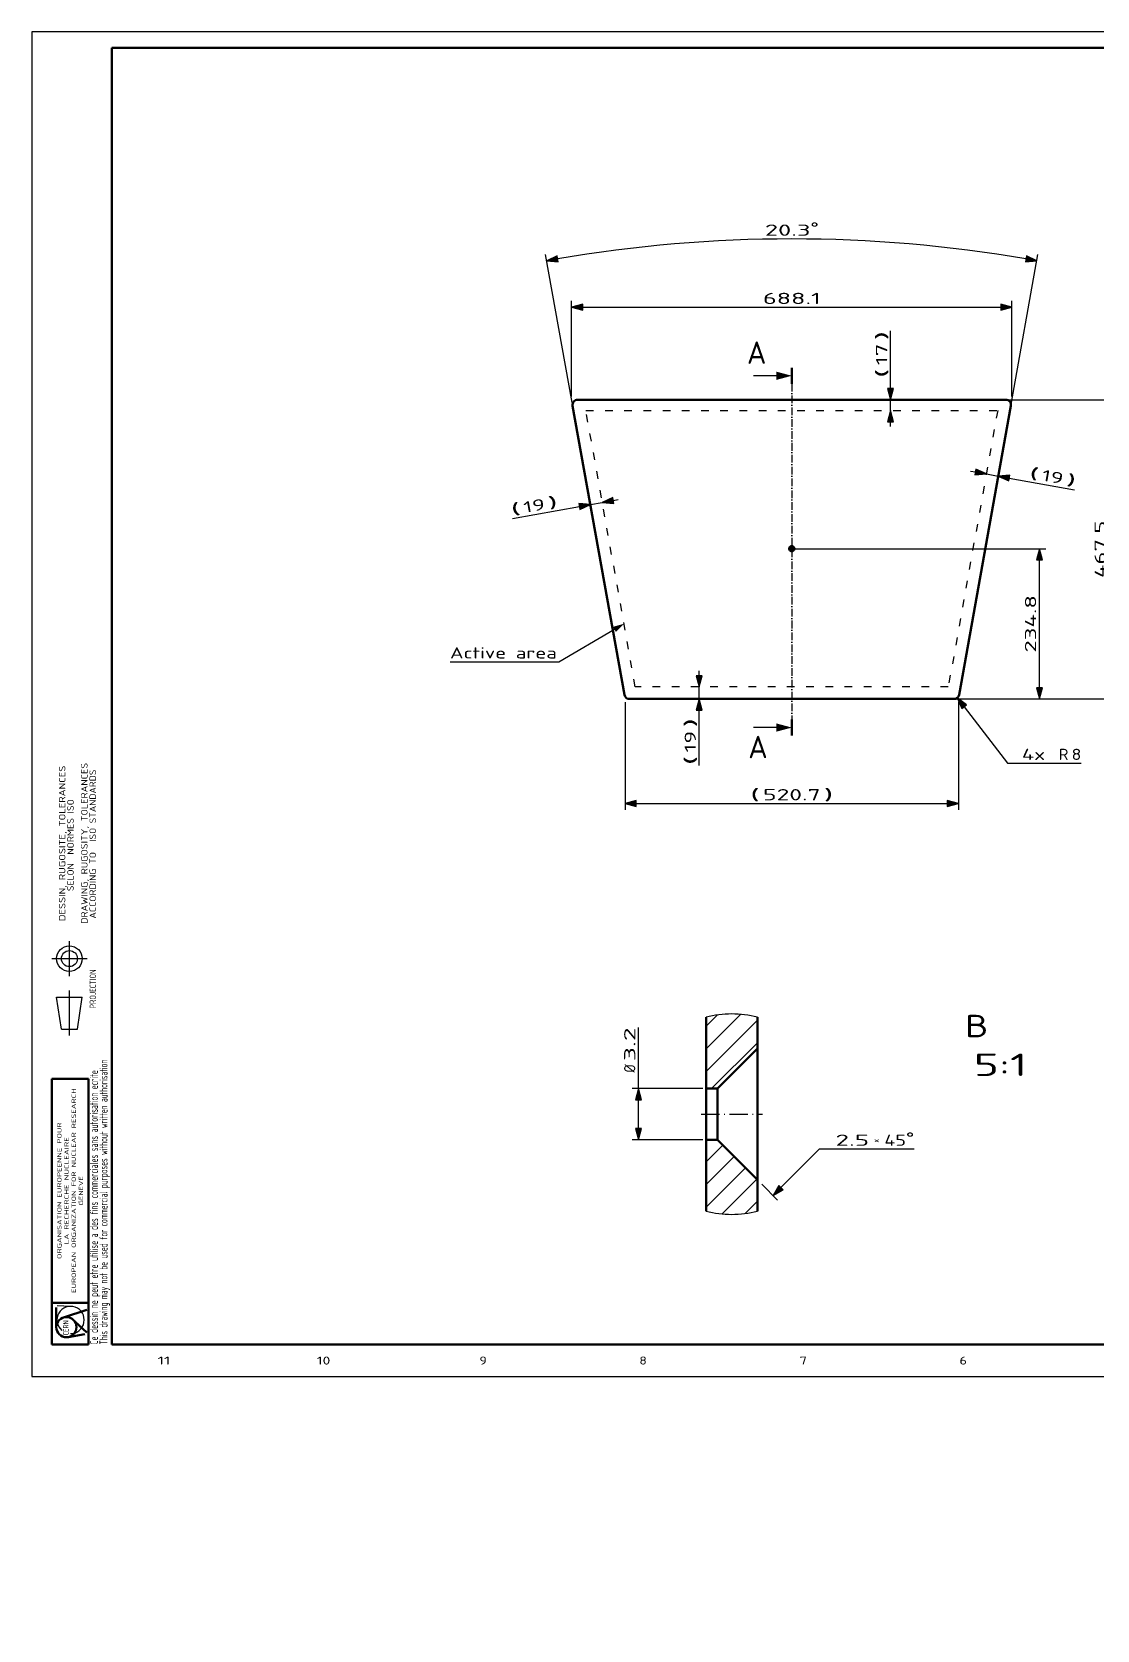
# Model space of a CAD drawing. Extents: x 0 to 594, y -79 to 420.
# Drawn here: x 0 to 332.8, y -79.2 to 420 of the extents above; entities that cross this region are included whole.
import ezdxf
from ezdxf.enums import TextEntityAlignment as Align

# ---------------------------------------------------------------- set-up
doc = ezdxf.new("R2010")
doc.units = 0
doc.linetypes.add('DASHDOT', pattern=[18.5, 12, -3, 0.5, -3])
doc.linetypes.add('DASHSPACE', pattern=[30, 12, -18])
doc.layers.get('0').update_dxf_attribs({"lineweight": 13})
doc.styles.get("Standard").update_dxf_attribs({"font": 'isocp.shx'})
doc.dimstyles.get("Standard").update_dxf_attribs({"dimtxt": 2.5, "dimasz": 2.5, "dimexe": 1.25, "dimexo": 0.625, "dimtad": 1, "dimtxsty": 'STANDARD', "dimcen": 2.5, "dimadec": 0, "dimazin": 0, "dimtfac": 1, "dimtmove": 0, "dimatfit": 0, "dimfxl": 1, "dimarcsym": 0})

# ---------------------------------------------------------------- blocks, each defined once
blk = doc.blocks.new('*D75')
at = {"color": 7, "lineweight": 25, "transparency": 16777216}
for p, q in [((168.791664, 304.223386), (160.506397, 350.502634)), ((306.093543, 304.223386), (314.37881, 350.502634))]:
    blk.add_line(p, q, dxfattribs=at)
for points in [[(164.117561, 350.063889), (160.858851, 348.533933), (164.44596, 348.229563)], [(310.439247, 348.229563), (314.026356, 348.533933), (310.767646, 350.063889)]]:
    blk.add_lwpolyline(points, close=True, dxfattribs=at)
blk.add_arc((237.442604, -79.242251), 434.577441, 80.308463, 99.691536, dxfattribs=at)
for points in [[(164.117561, 350.063889), (160.858851, 348.533933), (164.117561, 350.063889), (164.44596, 348.229563)], [(310.439247, 348.229563), (314.026356, 348.533933), (310.439247, 348.229563), (310.767646, 350.063889)]]:
    blk.add_solid(points, dxfattribs=at)
for s, width, p, p2 in [('20.3', 1.776077, (229.037224, 356.335154), (243.281316, 356.335154)), ('%%d', 1.62963, (243.281316, 357.035154), (245.847983, 357.035154))]:
    blk.add_text(s, height=3.5, dxfattribs=dict(at, width=width)).set_placement(p, p2, align=Align.FIT)
blk = doc.blocks.new('*D76')
at = {"color": 7, "lineweight": 25, "transparency": 16777216}
for p, q in [((168.630964, 306.120994), (168.630964, 336.010447)), ((306.254243, 306.120994), (306.254243, 336.010447)), ((172.108296, 334.010447), (302.776911, 334.010447))]:
    blk.add_line(p, q, dxfattribs=at)
for points in [[(172.108296, 334.942185), (168.630964, 334.010447), (172.108296, 333.078684)], [(302.776911, 333.078684), (306.254243, 334.010447), (302.776911, 334.942185)]]:
    blk.add_lwpolyline(points, close=True, dxfattribs=at)
for points in [[(172.108296, 334.942185), (168.630964, 334.010447), (172.108296, 334.942185), (172.108296, 333.078684)], [(302.776911, 333.078684), (306.254243, 334.010447), (302.776911, 333.078684), (302.776911, 334.942185)]]:
    blk.add_solid(points, dxfattribs=at)
at = {"color": 7, "lineweight": 25, "transparency": 16777216, "width": 1.868064}
blk.add_text('688.1', height=3.5, dxfattribs=at).set_placement((228.452546, 335.010447), (246.432661, 335.010447), align=Align.FIT)
blk = doc.blocks.new('*D77')
at = {"color": 7, "lineweight": 25, "transparency": 16777216}
for p, q in [((305.342359, 305.120994), (338.568299, 305.120994)), ((336.568299, 215.098337), (336.568299, 301.64365)), ((289.176167, 211.620994), (338.568299, 211.620994))]:
    blk.add_line(p, q, dxfattribs=at)
for points in [[(337.50005, 301.64365), (336.568299, 305.120994), (335.636549, 301.64365)], [(335.636549, 215.098337), (336.568299, 211.620994), (337.50005, 215.098337)]]:
    blk.add_lwpolyline(points, close=True, dxfattribs=at)
for points in [[(337.50005, 301.64365), (336.568299, 305.120994), (337.50005, 301.64365), (335.636549, 301.64365)], [(335.636549, 215.098337), (336.568299, 211.620994), (335.636549, 215.098337), (337.50005, 215.098337)]]:
    blk.add_solid(points, dxfattribs=at)
at = {"color": 7, "lineweight": 25, "transparency": 16777216, "width": 1.661753}
blk.add_text('467.5', height=3.5, rotation=90, dxfattribs=at).set_placement((335.568299, 249.38093), (335.568299, 267.361057), align=Align.FIT)
blk = doc.blocks.new('*D78')
at = {"color": 7, "lineweight": 25, "transparency": 16777216}
for p, q in [((238.442604, 258.570994), (316.807984, 258.570994)), ((314.807984, 215.098337), (314.807984, 255.09365)), ((289.176167, 211.620994), (316.807984, 211.620994))]:
    blk.add_line(p, q, dxfattribs=at)
for points in [[(315.739735, 255.09365), (314.807984, 258.570994), (313.876234, 255.09365)], [(313.876234, 215.098337), (314.807984, 211.620994), (315.739735, 215.098337)]]:
    blk.add_lwpolyline(points, close=True, dxfattribs=at)
for points in [[(315.739735, 255.09365), (314.807984, 258.570994), (315.739735, 255.09365), (313.876234, 255.09365)], [(313.876234, 215.098337), (314.807984, 211.620994), (313.876234, 215.098337), (315.739735, 215.098337)]]:
    blk.add_solid(points, dxfattribs=at)
at = {"color": 7, "lineweight": 25, "transparency": 16777216, "width": 1.684321}
blk.add_text('234.8', height=3.5, rotation=90, dxfattribs=at).set_placement((313.807984, 226.10593), (313.807984, 244.086057), align=Align.FIT)
blk = doc.blocks.new('*D79')
at = {"color": 7, "lineweight": 25, "transparency": 16777216}
for p, q in [((293.320124, 282.810422), (294.818959, 282.542087)), ((298.241871, 281.929294), (301.982405, 281.259641)), ((305.405311, 280.646848), (325.821455, 276.991794))]:
    blk.add_line(p, q, dxfattribs=at)
for points in [[(294.654762, 281.624924), (298.241871, 281.929294), (294.983161, 283.459275)], [(305.569514, 281.564011), (301.982405, 281.259641), (305.241114, 279.729685)]]:
    blk.add_lwpolyline(points, close=True, dxfattribs=at)
for points in [[(294.654762, 281.624924), (298.241871, 281.929294), (294.654762, 281.624924), (294.983161, 283.459275)], [(305.569514, 281.564011), (301.982405, 281.259641), (305.569514, 281.564011), (305.241114, 279.729685)]]:
    blk.add_solid(points, dxfattribs=at)
for s, rotation, width, p, p2 in [('(', 349.85030432, 3.469742, (311.385902, 280.592063), (314.374415, 280.057053)), ('19', 349.85001332, 1.725109, (315.35876, 279.880808), (322.024824, 278.6874)), (')', 349.85030432, 3.475215, (323.009175, 278.511179), (325.997688, 277.976169))]:
    blk.add_text(s, height=3.5, rotation=rotation, dxfattribs=dict(at, width=width)).set_placement(p, p2, align=Align.FIT)
blk = doc.blocks.new('*D80')
at = {"color": 7, "lineweight": 25, "transparency": 16777216}
for p, q in [((268.27765, 308.598337), (268.27765, 326.666916)), ((268.27765, 301.720994), (268.27765, 305.120994)), ((268.27765, 296.720994), (268.27765, 298.24365))]:
    blk.add_line(p, q, dxfattribs=at)
for points in [[(267.345899, 308.598337), (268.27765, 305.120994), (269.209397, 308.598337)], [(269.209397, 298.24365), (268.27765, 301.720994), (267.345899, 298.24365)]]:
    blk.add_lwpolyline(points, close=True, dxfattribs=at)
for points in [[(267.345899, 308.598337), (268.27765, 305.120994), (267.345899, 308.598337), (269.209397, 308.598337)], [(269.209397, 298.24365), (268.27765, 301.720994), (269.209397, 298.24365), (267.345899, 298.24365)]]:
    blk.add_solid(points, dxfattribs=at)
for s, width, p, p2 in [(')', 3.475227, (267.27765, 323.630881), (267.27765, 326.666916)), ('17', 1.84274, (267.27765, 315.858835), (267.27765, 322.630906)), ('(', 3.469754, (267.27765, 311.822825), (267.27765, 314.85886))]:
    blk.add_text(s, height=3.5, rotation=90, dxfattribs=dict(at, width=width)).set_placement(p, p2, align=Align.FIT)
blk = doc.blocks.new('*D81')
at = {"color": 7, "lineweight": 25, "transparency": 16777216}
for p, q in [((150.132405, 267.984788), (171.075508, 271.734177)), ((174.49842, 272.346995), (178.238948, 273.016648)), ((181.66186, 273.629441), (183.160694, 273.897776))]:
    blk.add_line(p, q, dxfattribs=at)
for points in [[(171.239704, 270.817014), (174.49842, 272.34697), (170.911311, 272.65134)], [(181.497663, 274.546604), (178.238948, 273.016648), (181.826057, 272.712278)]]:
    blk.add_lwpolyline(points, close=True, dxfattribs=at)
for points in [[(171.239704, 270.817014), (174.49842, 272.34697), (171.239704, 270.817014), (170.911311, 272.65134)], [(181.497663, 274.546604), (178.238948, 273.016648), (181.497663, 274.546604), (181.826057, 272.712278)]]:
    blk.add_solid(points, dxfattribs=at)
for s, rotation, width, p, p2 in [(')', 10.14969236, 3.475216, (161.579444, 271.050046), (164.567958, 271.585056)), ('(', 10.14967711, 3.469742, (149.956172, 268.969163), (152.944685, 269.504172)), ('19', 10.14998519, 1.725109, (153.929035, 269.680393), (160.5951, 270.873801))]:
    blk.add_text(s, height=3.5, rotation=rotation, dxfattribs=dict(at, width=width)).set_placement(p, p2, align=Align.FIT)
blk = doc.blocks.new('*D82')
at = {"color": 7, "lineweight": 25, "transparency": 16777216}
for p, q in [((208.475892, 218.898337), (208.475892, 220.420994)), ((208.475892, 211.620994), (208.475892, 215.420994)), ((208.475892, 190.884495), (208.475892, 208.14365))]:
    blk.add_line(p, q, dxfattribs=at)
for points in [[(207.544145, 218.898337), (208.475892, 215.420994), (209.40764, 218.898337)], [(209.40764, 208.14365), (208.475892, 211.620994), (207.544145, 208.14365)]]:
    blk.add_lwpolyline(points, close=True, dxfattribs=at)
for points in [[(207.544145, 218.898337), (208.475892, 215.420994), (207.544145, 218.898337), (209.40764, 218.898337)], [(209.40764, 208.14365), (208.475892, 211.620994), (209.40764, 208.14365), (207.544145, 208.14365)]]:
    blk.add_solid(points, dxfattribs=at)
for s, width, p, p2 in [(')', 3.475227, (207.475892, 202.692551), (207.475892, 205.728586)), ('19', 1.725115, (207.475892, 194.920505), (207.475892, 201.692576)), ('(', 3.469754, (207.475892, 190.884495), (207.475892, 193.92053))]:
    blk.add_text(s, height=3.5, rotation=90, dxfattribs=dict(at, width=width)).set_placement(p, p2, align=Align.FIT)
blk = doc.blocks.new('*D83')
at = {"color": 7, "lineweight": 25, "transparency": 16777216}
for p, q in [((185.370045, 210.620994), (185.370045, 176.972092)), ((289.515162, 210.620994), (289.515162, 176.972092)), ((188.84738, 178.972092), (286.037828, 178.972092))]:
    blk.add_line(p, q, dxfattribs=at)
for points in [[(188.84738, 179.903855), (185.370045, 178.972092), (188.84738, 178.040354)], [(286.037828, 178.040354), (289.515162, 178.972092), (286.037828, 179.903855)]]:
    blk.add_lwpolyline(points, close=True, dxfattribs=at)
for points in [[(188.84738, 179.903855), (185.370045, 178.972092), (188.84738, 179.903855), (188.84738, 178.040354)], [(286.037828, 178.040354), (289.515162, 178.972092), (286.037828, 178.040354), (286.037828, 179.903855)]]:
    blk.add_solid(points, dxfattribs=at)
for s, width, p, p2 in [('(', 3.469741, (224.416523, 179.972092), (227.452546, 179.972092)), ('520.7', 1.741415, (228.452546, 179.972092), (246.432661, 179.972092)), (')', 3.475213, (247.432661, 179.972092), (250.468684, 179.972092))]:
    blk.add_text(s, height=3.5, dxfattribs=dict(at, width=width)).set_placement(p, p2, align=Align.FIT)
blk = doc.blocks.new('*D84')
at = {"color": 7, "lineweight": 25, "transparency": 16777216}
for p, q in [((291.2766, 209.200217), (304.870417, 191.571165)), ((304.870417, 191.571165), (327.925825, 191.571165))]:
    blk.add_line(p, q, dxfattribs=at)
blk.add_lwpolyline([(292.014454, 209.769187), (289.153193, 211.953953), (290.53874, 208.631248)], close=True, dxfattribs=at)
blk.add_solid([(292.014454, 209.769187), (289.153193, 211.953953), (292.014454, 209.769187), (290.53874, 208.631248)], dxfattribs=at)
for s, width, p, p2 in [('4x ', 1.580161, (309.34571, 192.571165), (319.853779, 192.571165)), ('R', 1.334516, (320.853779, 192.571165), (323.889802, 192.571165)), ('8', 1.577155, (324.889802, 192.571165), (327.925825, 192.571165))]:
    blk.add_text(s, height=3.5, dxfattribs=dict(at, width=width)).set_placement(p, p2, align=Align.FIT)
blk = doc.blocks.new('*D95')
at = {"color": 7, "lineweight": 25, "transparency": 16777216}
for p, q in [((189.550869, 89.915573), (189.550869, 108.99028)), ((209.681824, 89.915573), (187.550868, 89.915573)), ((189.550869, 77.39299), (189.550869, 86.4384)), ((209.681824, 73.915817), (187.550868, 73.915817))]:
    blk.add_line(p, q, dxfattribs=at)
for points in [[(190.482615, 86.4384), (189.550869, 89.915573), (188.619119, 86.4384)], [(188.619119, 77.39299), (189.550869, 73.915817), (190.482615, 77.39299)]]:
    blk.add_lwpolyline(points, close=True, dxfattribs=at)
for points in [[(190.482615, 86.4384), (189.550869, 89.915573), (190.482615, 86.4384), (188.619119, 86.4384)], [(188.619119, 77.39299), (189.550869, 73.915817), (188.619119, 77.39299), (190.482615, 77.39299)]]:
    blk.add_solid(points, dxfattribs=at)
for s, width, p, p2 in [('3.2', 1.864672, (188.550867, 98.482468), (188.550867, 108.99028)), ('%%c', 0.977958, (188.550867, 94.915573), (188.550867, 97.482712))]:
    blk.add_text(s, height=3.5, rotation=90, dxfattribs=dict(at, width=width)).set_placement(p, p2, align=Align.FIT)
blk = doc.blocks.new('BLOCK409')
at = {"color": 7, "lineweight": 25, "width": 1.735559}
blk.add_text(' 6', height=2.5, dxfattribs=at).set_placement((287.831421, 3.690562), (292.16861, 3.690562), align=Align.FIT)
blk = doc.blocks.new('BLOCK410')
at = {"color": 7, "lineweight": 25, "width": 1.826178}
blk.add_text(' 7', height=2.5, dxfattribs=at).set_placement((237.831406, 3.690562), (242.168579, 3.690562), align=Align.FIT)
blk = doc.blocks.new('BLOCK411')
at = {"color": 7, "lineweight": 25, "width": 1.826178}
blk.add_text(' 8', height=2.5, dxfattribs=at).set_placement((187.831406, 3.690562), (192.168579, 3.690562), align=Align.FIT)
blk = doc.blocks.new('BLOCK412')
at = {"color": 7, "lineweight": 25, "width": 1.698199}
blk.add_text(' 9', height=2.5, dxfattribs=at).set_placement((137.831406, 3.690562), (142.168579, 3.690562), align=Align.FIT)
blk = doc.blocks.new('BLOCK413')
at = {"color": 7, "lineweight": 25, "width": 1.793721}
blk.add_text(' 10', height=2.5, dxfattribs=at).set_placement((86.747116, 3.690562), (93.252884, 3.690562), align=Align.FIT)
blk = doc.blocks.new('BLOCK414')
at = {"color": 7, "lineweight": 25, "width": 2.081844}
blk.add_text(' 11', height=2.5, dxfattribs=at).set_placement((36.747116, 3.690562), (43.25288, 3.690562), align=Align.FIT)
blk = doc.blocks.new('BLOCK451')
at = {"color": 7, "lineweight": 25, "width": 1.248109}
blk.add_text('NORMES ISO', height=2, rotation=90, dxfattribs=at).set_placement((13.04495, 163.000015), (13.04495, 180.348724), align=Align.FIT)
blk = doc.blocks.new('BLOCK452')
at = {"color": 7, "lineweight": 25, "width": 1.175925}
blk.add_text('ISO STANDARDS', height=2, rotation=90.00000508, dxfattribs=at).set_placement((19.982868, 167.000015), (19.982866, 189.553329), align=Align.FIT)
blk = doc.blocks.new('BLOCK453')
at = {"color": 7, "lineweight": 25, "width": 0.873675}
blk.add_text('PROJECTION', height=2, rotation=90, dxfattribs=at).set_placement((20.028679, 114.982063), (20.028679, 127.126152), align=Align.FIT)
blk = doc.blocks.new('BLOCK454')
at = {"color": 7, "lineweight": 25, "width": 1.272325}
blk.add_text('DESSIN, RUGOSITE, TOLERANCES', height=2, rotation=90.00000236, dxfattribs=at).set_placement((10.438618, 142.211807), (10.438616, 190.788177), align=Align.FIT)
blk = doc.blocks.new('BLOCK455')
at = {"color": 7, "lineweight": 25, "width": 1.188267}
blk.add_text('SELON', height=2, rotation=90, dxfattribs=at).set_placement((13.04495, 151.600021), (13.04495, 160.274368), align=Align.FIT)
blk = doc.blocks.new('BLOCK456')
at = {"color": 7, "lineweight": 25, "width": 1.221763}
blk.add_text('DRAWING, RUGOSITY, TOLERANCES', height=2, rotation=90.00000228, dxfattribs=at).set_placement((17.377953, 141.344376), (17.377951, 191.655624), align=Align.FIT)
blk = doc.blocks.new('BLOCK457')
at = {"color": 7, "lineweight": 25, "width": 1.23186}
blk.add_text('ACCORDING TO', height=2, rotation=90, dxfattribs=at).set_placement((19.982868, 143.000015), (19.982868, 163.818451), align=Align.FIT)
blk = doc.blocks.new('BLOCK458')
at = {"color": 7, "lineweight": 25, "width": 1.520448}
blk.add_text('GENEVE', height=1.35, rotation=90, dxfattribs=at).set_placement((15.990597, 53.432953), (15.990597, 62.567043), align=Align.FIT)
blk = doc.blocks.new('BLOCK459')
at = {"color": 7, "lineweight": 25, "width": 0.973962}
blk.add_text('CERN', height=1.7, rotation=90, dxfattribs=at).set_placement((11.435402, 12.8), (11.435402, 17.518848), align=Align.FIT)
blk = doc.blocks.new('BLOCK460')
at = {"color": 7, "lineweight": 25, "width": 0.732561}
blk.add_text('Ce dessin ne peut etre utilise a des fins commerciales sans autorisation ecrite', height=2.5, rotation=90.00000268, dxfattribs=at).set_placement((20.613356, 10), (20.613352, 95.659264), align=Align.FIT)
blk = doc.blocks.new('BLOCK461')
at = {"color": 7, "lineweight": 25, "width": 0.70288}
blk.add_text('This drawing may not be used for commercial purposes without written authorisation', height=2.5, rotation=90.00000258, dxfattribs=at).set_placement((23.613356, 10), (23.613352, 98.912155), align=Align.FIT)
blk = doc.blocks.new('BLOCK462')
at = {"color": 7, "lineweight": 25, "width": 1.559242}
blk.add_text('ORGANISATION EUROPEENNE POUR', height=1.35, rotation=90.00000269, dxfattribs=at).set_placement((9.240597, 36.687115), (9.240595, 79.312881), align=Align.FIT)
blk = doc.blocks.new('BLOCK463')
at = {"color": 7, "lineweight": 25, "width": 1.616198}
blk.add_text('LA RECHERCHE NUCLEAIRE', height=1.35, rotation=90.00000342, dxfattribs=at).set_placement((11.490597, 41.254166), (11.490595, 74.745834), align=Align.FIT)
blk = doc.blocks.new('BLOCK464')
at = {"color": 7, "lineweight": 25, "width": 1.555402}
blk.add_text('EUROPEAN ORGANIZATION FOR NUCLEAR RESEARCH', height=1.35, rotation=90.00000269, dxfattribs=at).set_placement((13.740598, 26.030663), (13.740595, 89.969337), align=Align.FIT)
blk = doc.blocks.new('BLOCK469')
at = {"color": 7, "lineweight": 25}
for p, q in [((-24.148146, 1851.354858), (-60, 1851.354858)), ((-24.148146, 1301.869629), (-60, 1301.869629))]:
    blk.add_line(p, q, dxfattribs=at)
at = {"color": 7, "lineweight": 50}
for p, q in [((0, 1863.854858), (0, 1838.854858)), ((0, 1289.369629), (0, 1314.369629))]:
    blk.add_line(p, q, dxfattribs=at)
at = {"color": 7, "linetype": 'DASHDOT', "lineweight": 25}
blk.add_line((0, 1838.854858), (0, 1314.369629), dxfattribs=at)
at = {"color": 7, "lineweight": 25}
for points in [[(-24.148146, 1844.884399), (0, 1851.354858), (-24.148146, 1857.825317)], [(-24.148146, 1295.39917), (0, 1301.869629), (-24.148146, 1308.340088)]]:
    blk.add_solid(points, dxfattribs=at)
at = {"color": 7, "lineweight": 25, "width": 1.15658}
for p, p2 in [((-70, 1870), (-39.639763, 1870)), ((-68, 1254), (-37.639763, 1254))]:
    blk.add_text('A', height=35.000003, dxfattribs=at).set_placement(p, p2, align=Align.FIT)
blk = doc.blocks.new('BLOCK470')
at = {"color": 7, "lineweight": 25}
blk.add_lwpolyline([(-277.063416, 1455.144531), (-364.018738, 1403.765747), (-534, 1403.765747)], dxfattribs=at)
blk.add_solid([(-274.693512, 1451.133545), (-262.094452, 1463.989136), (-279.433289, 1459.155396)], dxfattribs=at)
at = {"color": 7, "lineweight": 25, "width": 1.406048}
blk.add_text('Active area', height=17.500002, dxfattribs=at).set_placement((-534, 1409.716797), (-367.018738, 1409.716797), align=Align.FIT)
blk = doc.blocks.new('BLOCK471')
at = {"color": 7, "linetype": 'DASHDOT', "lineweight": 25, "ltscale": 0.2665}
blk.add_line((5.33, 1581.25), (-5.33, 1581.25), dxfattribs=at)
at = {"color": 7, "linetype": 'DASHDOT', "lineweight": 25, "ltscale": 0.266498}
blk.add_line((0, 1586.579956), (0, 1575.920044), dxfattribs=at)
blk = doc.blocks.new('BLOCK472')
at = {"color": 7, "lineweight": 50}
for p, q in [((-261.542604, 1353.090194), (-342.373577, 1804.590194)), ((-334.498779, 1814), (334.498779, 1814)), ((342.373577, 1804.590194), (261.542604, 1353.090194)), ((253.667806, 1346.5), (-253.667806, 1346.5))]:
    blk.add_line(p, q, dxfattribs=at)
at = {"color": 7, "linetype": 'DASHSPACE', "lineweight": 25}
for p, q in [((-244.462221, 1365.5), (-321.71264, 1797)), ((-321.71264, 1797), (321.71264, 1797)), ((321.71264, 1797), (244.462221, 1365.5)), ((244.462221, 1365.5), (-244.462221, 1365.5))]:
    blk.add_line(p, q, dxfattribs=at)
at = {"color": 7, "lineweight": 50}
for radius in [4.1, 1.6]:
    blk.add_circle((0, 1581.25), radius, dxfattribs=at)
for centre, start, end in [((-334.498779, 1806), 90, 190.15), ((334.498779, 1806), 349.85, 450), ((-253.667806, 1354.5), 190.15, 270), ((253.667806, 1354.5), 270, 349.85)]:
    blk.add_arc(centre, 8, start, end, dxfattribs=at)
blk = doc.blocks.new('BLOCK478')
at = {"color": 7, "lineweight": 25}
for s, width, p, p2 in [('  B', 1.794694, (14, 1586.057373), (17.643229, 1586.057373)), ('  5:1', 2.017291, (14, 1583.636719), (20.072046, 1583.636719))]:
    blk.add_text(s, height=1.4, dxfattribs=dict(at, width=width)).set_placement(p, p2, align=Align.FIT)
blk = doc.blocks.new('BLOCK479')
at = {"color": 7, "lineweight": 25}
for p, q in [((4.671806, 1576.661743), (7.084137, 1579.074097)), ((7.084137, 1579.074097), (13.003493, 1579.074097)), ((3.482843, 1576.867188), (4.462891, 1575.887085))]:
    blk.add_line(p, q, dxfattribs=at)
blk.add_lwpolyline([(4.540048, 1576.793457), (4.180048, 1576.169922), (4.803586, 1576.529907)], close=True, dxfattribs=at)
blk.add_solid([(4.540048, 1576.793457), (4.180048, 1576.169922), (4.540048, 1576.793457), (4.803586, 1576.529907)], dxfattribs=at)
for s, height, width, p, p2 in [('2.5', 0.7, 1.886556, (8.084137, 1579.274048), (10.185751, 1579.274048)), ('×', 0.35, 0.952384, (10.48575, 1579.448975), (10.835751, 1579.448975)), ('45', 0.7, 1.390572, (11.13575, 1579.274048), (12.49016, 1579.274048)), ('%%d', 0.7, 1.629625, (12.49016, 1579.414063), (13.003492, 1579.414063))]:
    blk.add_text(s, height=height, dxfattribs=dict(at, width=width)).set_placement(p, p2, align=Align.FIT)
blk = doc.blocks.new('BLOCK480')
at = {"color": 7, "lineweight": 50}
for p, q in [((0, 1587.302896), (0, 1582.85)), ((3.2, 1587.302764), (3.2, 1585.35)), ((0.7, 1582.85), (3.2, 1585.35)), ((3.2, 1579.284355), (3.2, 1585.35)), ((0, 1580.482919), (0, 1582.85)), ((0.7, 1582.85), (0, 1582.85)), ((0.7, 1582.85), (0.7, 1580.482919)), ((0, 1579.65), (0, 1580.482919)), ((0.7, 1579.65), (0, 1579.65)), ((0, 1579.65), (0, 1575.197104)), ((0.7, 1580.482919), (0.7, 1579.65)), ((0.7, 1579.65), (3.2, 1577.15)), ((3.2, 1577.15), (3.2, 1579.284355)), ((3.2, 1577.15), (3.2, 1575.197236))]:
    blk.add_line(p, q, dxfattribs=at)
at = {"color": 7, "linetype": 'DASHDOT', "lineweight": 25}
for start, end in [(75.190791, 104.804476), (255.195524, 284.809209)]:
    blk.add_arc((1.59975, 1581.25), 6.260731, start, end, dxfattribs=at)
blk = doc.blocks.new('BLOCK481')
at = {"color": 7, "lineweight": 25}
for p, q in [((0, 1585.333374), (2.150064, 1587.483521)), ((0, 1586.747559), (0.694934, 1587.442505)), ((0, 1583.919189), (3.2, 1587.119141)), ((0.345024, 1582.849976), (3.2, 1585.704956))]:
    blk.add_line(p, q, dxfattribs=at)
blk = doc.blocks.new('BLOCK482')
at = {"color": 7, "lineweight": 25}
for p, q in [((0, 1578.262329), (1.043832, 1579.306152)), ((0, 1576.848145), (1.750939, 1578.599121)), ((0, 1575.43396), (2.458046, 1577.891968)), ((1.0015, 1575.02124), (3.165153, 1577.184814)), ((2.441716, 1575.047241), (3.2, 1575.805542))]:
    blk.add_line(p, q, dxfattribs=at)

msp = doc.modelspace()

# ---------------------------------------------------------------- linework, layer by layer
at = {"color": 7, "lineweight": 25}
for p, q in [((594, 420), (0, 420)), ((0, 420), (0, 0)), ((11.7084, 125.000511), (11.7084, 136.000511)), ((6.2084, 130.500511), (17.2084, 130.500511)), ((11.7084, 106.501), (11.7084, 120.501)), ((9.2084, 108.500559), (7.7084, 118.500559)), ((7.7084, 118.500559), (15.7084, 118.500559)), ((14.2084, 108.500559), (15.7084, 118.500559)), ((9.2084, 108.500559), (14.2084, 108.500559)), ((12.077865, 21.873238), (7.872521, 22.001836)), ((0, 0), (594, 0))]:
    msp.add_line(p, q, dxfattribs=at)
at = {"color": 7, "lineweight": 70}
for p, q in [((584, 415), (25, 415)), ((25, 415), (25, 10)), ((6.1635, 93), (17.6635, 93)), ((6.1635, 10), (6.1635, 93)), ((17.6635, 10), (17.6635, 93)), ((6.1635, 23), (17.6635, 23)), ((6.1635, 10), (17.6635, 10)), ((25, 10), (584, 10))]:
    msp.add_line(p, q, dxfattribs=at)
at = {"color": 7, "linetype": 'DASHDOT', "lineweight": 25, "ltscale": 0.480075}
msp.add_line((209.079074, 81.915695), (228.282074, 81.915695), dxfattribs=at)
at = {"color": 7, "lineweight": 50}
for p, q in [((7.610012, 21.505402), (7.610012, 15.379418)), ((9.865101, 18.399622), (17.1635, 20.79393)), ((17.1635, 13.748262), (13.368324, 17.145546)), ((16.533405, 13.198829), (11.307004, 12.277273))]:
    msp.add_line(p, q, dxfattribs=at)
at = {"color": 7, "lineweight": 25}
for radius in [4, 2.5]:
    msp.add_circle((11.7084, 130.500511), radius, dxfattribs=at)
at = {"color": 7, "lineweight": 50}
msp.add_circle((10.760012, 15.379418), 3.15, dxfattribs=at)
at = {"color": 7, "lineweight": 25}
msp.add_arc((12.0775, 17.623), 4.25, 269.863122, 589.756076, dxfattribs=at)

# ---------------------------------------------------------------- block references
at = {"lineweight": 0}
for name, p, xscale, yscale, zscale in [('BLOCK469', (237.442604, -57.679006), 0.2, 0.2, 0.2), ('BLOCK472', (237.442604, -57.679006), 0.2, 0.2, 0.2), ('BLOCK471', (237.442604, -57.679006), 0.2, 0.2, 0.2), ('BLOCK470', (237.442604, -57.679006), 0.2, 0.2, 0.2), ('BLOCK480', (210.681824, -7824.334305), 5, 5, 5), ('BLOCK481', (210.681824, -7824.334305), 5, 5, 5), ('BLOCK478', (210.681824, -7824.334305), 5, 5, 5), ('BLOCK479', (210.681824, -7824.334305), 5, 5, 5), ('BLOCK482', (210.681824, -7824.334305), 5, 5, 5)]:
    msp.add_blockref(name, p, dxfattribs=dict(at, xscale=xscale, yscale=yscale, zscale=zscale))
for name in ['BLOCK454', 'BLOCK456', 'BLOCK452', 'BLOCK451', 'BLOCK455', 'BLOCK457', 'BLOCK453', 'BLOCK460', 'BLOCK461', 'BLOCK464', 'BLOCK462', 'BLOCK463', 'BLOCK458', 'BLOCK459', 'BLOCK414', 'BLOCK413', 'BLOCK412', 'BLOCK411', 'BLOCK410', 'BLOCK409']:
    msp.add_blockref(name, (0, 0), dxfattribs=at)

# ---------------------------------------------------------------- dimensions: what is measured, and where the dimension line sits
at = {"color": 0, "lineweight": 0}
dim = msp.add_angular_dim_2l(base=(263.089623, 354.577721), line1=((237.442604, -79.242251), (305.917319, 303.239032)), line2=((237.442604, -79.242251), (168.967888, 303.239032)), dimstyle='STANDARD', override={"dimtxsty": 'STANDARD'}, dxfattribs=at)
dim.commit()
dim.dimension.update_dxf_attribs({"geometry": '*D75', "text_midpoint": (237.442604, 355.335173), "dimtype": 162})
for base, p1, p2, angle, picture, middle, dimtype in [((306.254242, 334.010441), (168.630965, 305.120994), (306.254242, 305.120994), 0, '*D76', (237.442604, 334.010441), 161), ((336.568299, 305.120994), (288.176165, 211.620994), (304.342359, 305.120994), 89.999523, '*D77', (336.568299, 258.370994), 160), ((314.807984, 211.620994), (237.442604, 258.570994), (288.176165, 211.620994), 269.998569, '*D78', (314.807984, 235.095994), 160)]:
    dim = msp.add_linear_dim(base=base, p1=p1, p2=p2, angle=angle, dimstyle='STANDARD', override={"dimlfac": 5, "dimtxsty": 'STANDARD'}, dxfattribs=at)
    dim.commit()
    dim.dimension.update_dxf_attribs({"geometry": picture, "text_midpoint": middle, "dimtype": dimtype, "oblique_angle": 89.999523})
for base, p1, p2, angle, text, override, picture, middle in [((268.277649, 301.720994), (270.277649, 305.120994), (270.277649, 301.720994), 270, '(<>)', {"dimlfac": 5, "dimtxsty": 'STANDARD'}, '*D80', (268.277649, 319.244871)), ((298.241872, 281.929304), (302.334853, 283.228346), (298.594324, 283.898004), 169.85000029, '(<>)', {"dimlfac": 5, "dimtxsty": 'STANDARD'}, '*D79', (318.515565, 278.299753)), ((178.238948, 273.016638), (174.145967, 274.31568), (177.886496, 274.985338), 10.14999971, '(<>)', {"dimlfac": 5, "dimtxsty": 'STANDARD'}, '*D81', (157.438294, 269.292747)), ((208.475892, 215.420994), (206.475892, 211.620994), (206.475892, 215.420994), 90, '(<>)', {"dimlfac": 5, "dimtxsty": 'STANDARD'}, '*D82', (208.475892, 198.30654)), ((185.370048, 178.972098), (289.515159, 211.620994), (185.370048, 211.620994), 180, '(<>)', {"dimlfac": 5, "dimtxsty": 'STANDARD'}, '*D83', (237.442604, 178.972098)), ((189.550868, 89.915695), (210.681824, 73.915695), (210.681824, 89.915695), 90, '%%c<>', {"dimlfac": 0.2, "dimtxsty": 'STANDARD'}, '*D95', (189.550868, 101.953063))]:
    dim = msp.add_linear_dim(base=base, p1=p1, p2=p2, angle=angle, text=text, dimstyle='STANDARD', override=override, dxfattribs=at)
    dim.commit()
    dim.dimension.update_dxf_attribs({"geometry": picture, "text_midpoint": middle, "dimtype": 161, "oblique_angle": 89.999523})
dim = msp.add_radius_dim(center=(288.176165, 213.220994), mpoint=(289.153192, 211.953943), text='4x <>', dimstyle='STANDARD', override={"dimlfac": 5, "dimtxsty": 'STANDARD'}, dxfattribs=at)
dim.commit()
dim.dimension.update_dxf_attribs({"geometry": '*D84', "text_midpoint": (308.673467, 186.639201), "dimtype": 164})

doc.saveas('drawing.dxf')
